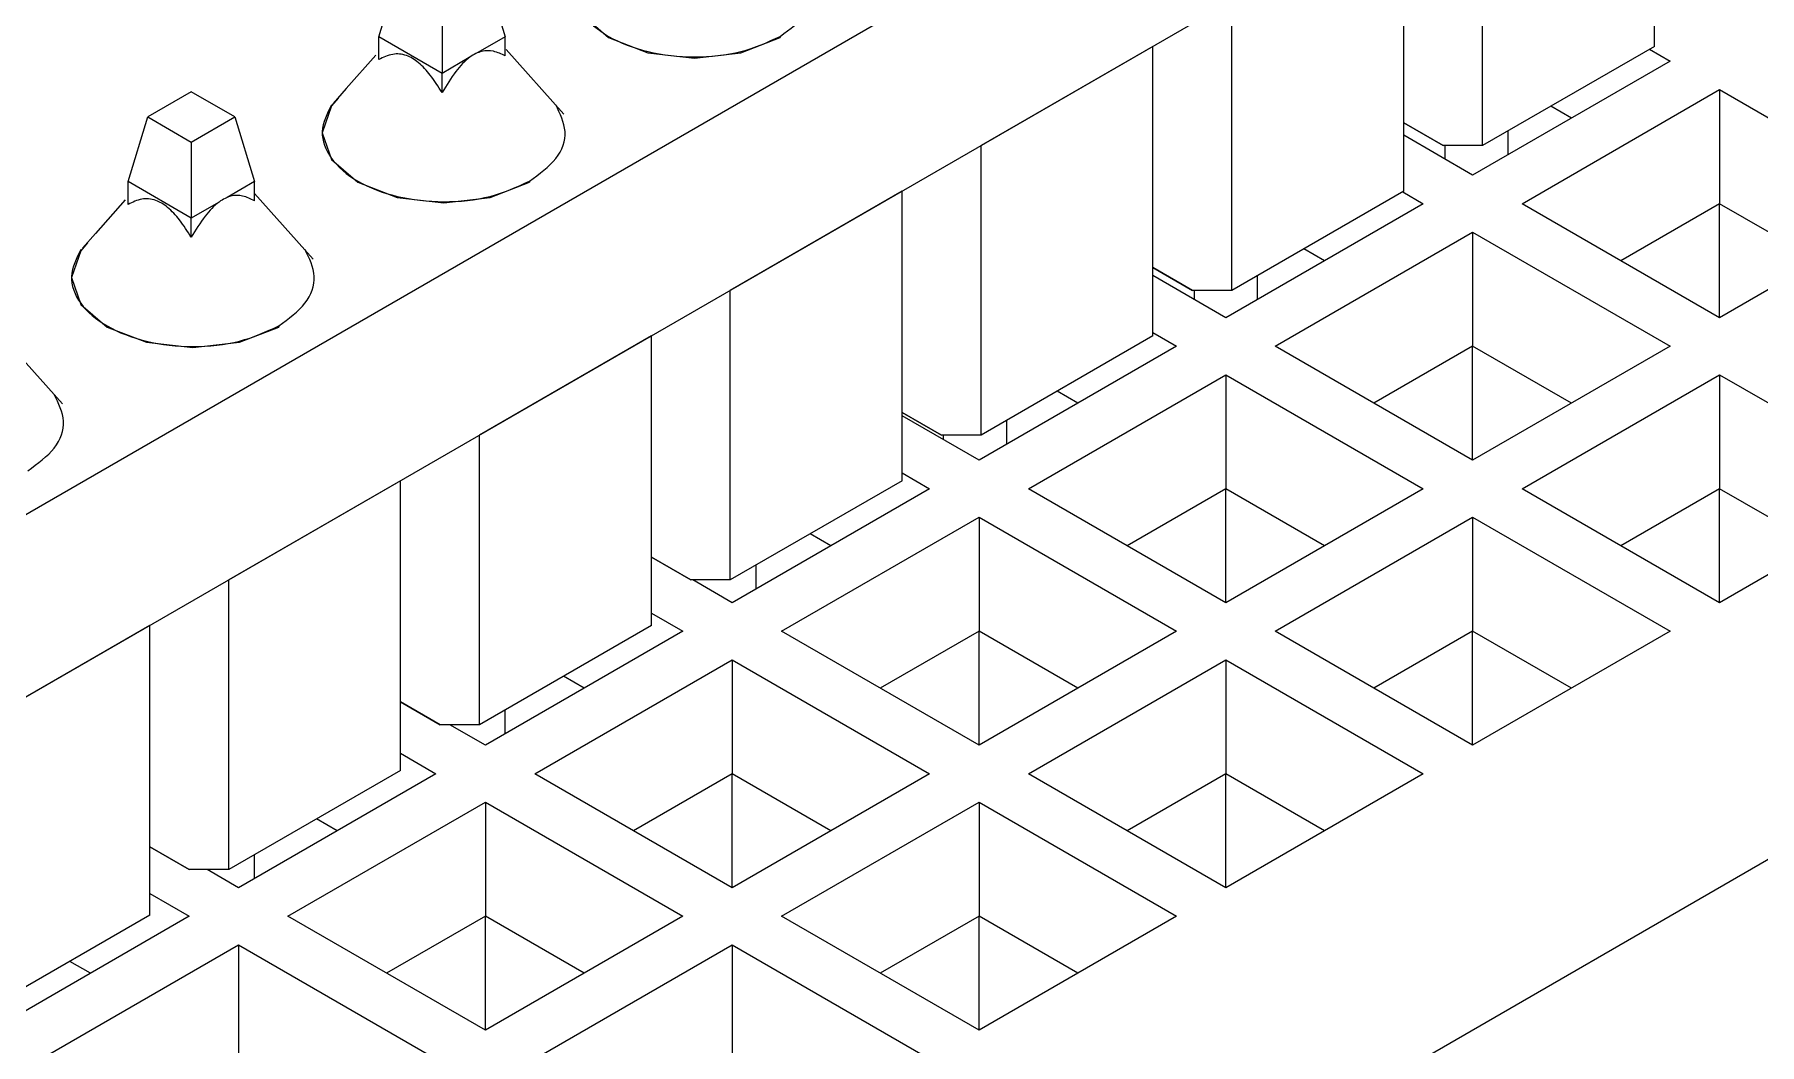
# Model space of a CAD drawing. Header units: millimetres. Extents: x 53 to 380, y 29 to 265.
# Drawn here: x 300.49 to 306.67, y 105.86 to 109.48 of the extents above; entities that cross this region are included whole.
import ezdxf

# ---------------------------------------------------------------- set-up
doc = ezdxf.new("R2010")
doc.units = ezdxf.units.MM

msp = doc.modelspace()

# ---------------------------------------------------------------- linework, layer by layer
at = {"color": 7, "linetype": 'Continuous', "lineweight": 25}
for p, q in [((311.8284, 114.3213), (296.5549, 105.5041)), ((311.8284, 113.6681), (296.5549, 104.8509)), ((315.1549, 111.4047), (298.6086, 101.8527)), ((306.2953, 109.4369), (306.2953, 110.4739)), ((305.6801, 109.0818), (305.6801, 110.1188)), ((305.3973, 108.9185), (305.3973, 109.9555)), ((301.7274, 109.4711), (301.7981, 109.7026)), ((302.1092, 109.7026), (302.1799, 109.4711)), ((301.9537, 109.6128), (301.9537, 109.3404)), ((304.7821, 108.5633), (304.7821, 109.6003)), ((301.9537, 109.3404), (301.7274, 109.4711)), ((301.7274, 109.3896), (301.7274, 109.4711)), ((302.1799, 109.4711), (302.0822, 109.4147)), ((302.1799, 109.4026), (302.1799, 109.4711)), ((303.1648, 109.4728), (303.1648, 109.4687)), ((302.3902, 109.1939), (302.1828, 109.4257)), ((304.4993, 109.4371), (303.8841, 109.0819)), ((304.4993, 108.4001), (304.4993, 109.4371)), ((306.2953, 109.4369), (305.6801, 109.0818)), ((306.2776, 109.4267), (306.3514, 109.3841)), ((302.0514, 109.3968), (301.9537, 109.3404)), ((301.9537, 109.2719), (301.9537, 109.3404)), ((306.3514, 109.3841), (305.6443, 108.9759)), ((305.8211, 108.8738), (306.5282, 109.282)), ((306.5282, 109.282), (307.2353, 108.8738)), ((306.5282, 109.282), (306.5282, 108.8738)), ((301.0556, 109.274), (300.9001, 109.1842)), ((301.2112, 109.1842), (301.0556, 109.274)), ((305.9979, 109.18), (305.924, 109.2226)), ((300.8294, 108.9526), (300.9001, 109.1842)), ((300.9001, 109.1842), (301.0556, 109.0944)), ((301.0556, 109.0944), (301.2112, 109.1842)), ((301.2112, 109.1842), (301.2819, 108.9526)), ((305.3973, 109.1634), (305.5387, 109.0818)), ((305.5387, 109.0818), (305.3973, 109.1634)), ((301.0556, 109.0944), (301.0556, 108.822)), ((305.6443, 108.9759), (305.3973, 109.1185)), ((305.772, 109.0496), (305.772, 109.1348)), ((303.8841, 108.0449), (303.8841, 109.0819)), ((305.6801, 109.0818), (305.5387, 109.0818)), ((305.5458, 109.0328), (305.5458, 109.0818)), ((301.0556, 108.822), (300.8294, 108.9526)), ((300.8294, 108.8712), (300.8294, 108.9526)), ((301.2819, 108.9526), (301.1842, 108.8962)), ((301.2819, 108.8841), (301.2819, 108.9526)), ((301.4922, 108.6755), (301.2819, 108.9105)), ((302.2668, 108.9544), (302.2668, 108.9503)), ((303.6012, 108.9186), (302.986, 108.5635)), ((303.6012, 107.8816), (303.6012, 108.9186)), ((305.3973, 108.9185), (304.7821, 108.5633)), ((305.3937, 108.9164), (305.4676, 108.8738)), ((301.1533, 108.8784), (301.0556, 108.822)), ((305.4676, 108.8738), (304.7604, 108.4656)), ((306.5282, 108.4656), (305.8211, 108.8738)), ((306.5282, 108.8738), (306.1747, 108.6697)), ((307.2353, 108.8738), (306.5282, 108.4656)), ((306.8817, 108.6697), (306.5282, 108.8738)), ((306.5282, 108.4656), (306.5282, 108.8738)), ((301.0556, 108.7535), (301.0556, 108.822)), ((304.9372, 108.3636), (305.6443, 108.7718)), ((305.6443, 108.7718), (306.3514, 108.3636)), ((305.6443, 108.7718), (305.6443, 108.3635)), ((305.114, 108.6697), (305.0402, 108.7123)), ((304.4993, 108.645), (304.6407, 108.5633)), ((304.6407, 108.5633), (304.4993, 108.645)), ((304.7604, 108.4656), (304.4993, 108.6164)), ((304.874, 108.5312), (304.874, 108.6164)), ((302.986, 107.5265), (302.986, 108.5635)), ((304.7821, 108.5633), (304.6407, 108.5633)), ((304.6477, 108.5307), (304.6477, 108.5633)), ((301.3688, 108.436), (301.3688, 108.4318)), ((304.4993, 108.4123), (304.5837, 108.3636)), ((300.5941, 108.157), (300.3839, 108.3921)), ((302.7032, 108.4002), (302.088, 108.0451)), ((302.7032, 107.3632), (302.7032, 108.4002)), ((304.5837, 108.3636), (303.8766, 107.9554)), ((304.4993, 108.4001), (303.8841, 108.0449)), ((305.6443, 107.9554), (304.9372, 108.3636)), ((305.6443, 108.3635), (305.2908, 108.1595)), ((306.3514, 108.3636), (305.6443, 107.9554)), ((305.9979, 108.1595), (305.6443, 108.3635)), ((305.6443, 107.9554), (305.6443, 108.3635)), ((304.0533, 107.8533), (304.7604, 108.2615)), ((304.7604, 108.2615), (305.4676, 107.8533)), ((304.7604, 108.2615), (304.7604, 107.8533)), ((305.8211, 107.8533), (306.5282, 108.2615)), ((306.5282, 108.2615), (307.2353, 107.8533)), ((306.5282, 108.2615), (306.5282, 107.8533)), ((304.2301, 108.1595), (304.1563, 108.2021)), ((303.6012, 108.1266), (303.7426, 108.0449)), ((303.7426, 108.0449), (303.6012, 108.1266)), ((303.8766, 107.9554), (303.6012, 108.1143)), ((302.088, 107.0081), (302.088, 108.0451)), ((303.8841, 108.0449), (303.7426, 108.0449)), ((303.7497, 108.0286), (303.7497, 108.0449)), ((303.976, 108.0128), (303.976, 108.098)), ((301.8052, 107.8818), (301.19, 107.5267)), ((301.8052, 106.8448), (301.8052, 107.8818)), ((303.6012, 107.8816), (302.986, 107.5265)), ((303.6012, 107.9102), (303.6998, 107.8533)), ((303.6998, 107.8533), (302.9927, 107.4451)), ((304.7604, 107.4451), (304.0533, 107.8533)), ((304.7604, 107.8533), (304.4069, 107.6492)), ((305.4676, 107.8533), (304.7604, 107.4451)), ((305.114, 107.6492), (304.7604, 107.8533)), ((304.7604, 107.4451), (304.7604, 107.8533)), ((306.5282, 107.4451), (305.8211, 107.8533)), ((306.5282, 107.8533), (306.1747, 107.6492)), ((307.2353, 107.8533), (306.5282, 107.4451)), ((306.8817, 107.6492), (306.5282, 107.8533)), ((306.5282, 107.4451), (306.5282, 107.8533)), ((303.1695, 107.3431), (303.8766, 107.7513)), ((303.8766, 107.7513), (304.5837, 107.3431)), ((303.8766, 107.7513), (303.8766, 107.343)), ((304.9372, 107.3431), (305.6443, 107.7513)), ((305.6443, 107.7513), (306.3514, 107.3431)), ((305.6443, 107.7513), (305.6443, 107.343)), ((303.3462, 107.6492), (303.2724, 107.6918)), ((302.7032, 107.6082), (302.8446, 107.5265)), ((302.8446, 107.5265), (302.7032, 107.6081)), ((303.078, 107.4944), (303.078, 107.5796)), ((301.19, 106.4897), (301.19, 107.5267)), ((302.986, 107.5265), (302.8446, 107.5265)), ((302.9927, 107.4451), (302.8517, 107.5265)), ((300.9072, 107.3634), (300.292, 107.0083)), ((300.9072, 106.3264), (300.9072, 107.3634)), ((302.7032, 107.3632), (302.088, 107.0081)), ((302.7032, 107.4081), (302.8159, 107.3431)), ((302.8159, 107.3431), (302.1088, 106.9349)), ((303.8766, 106.9349), (303.1695, 107.3431)), ((303.8766, 107.343), (303.523, 107.1389)), ((304.5837, 107.3431), (303.8766, 106.9349)), ((304.2301, 107.1389), (303.8766, 107.343)), ((303.8766, 106.9349), (303.8766, 107.343)), ((305.6443, 106.9349), (304.9372, 107.3431)), ((305.6443, 107.343), (305.2908, 107.1389)), ((306.3514, 107.3431), (305.6443, 106.9349)), ((305.9979, 107.1389), (305.6443, 107.343)), ((305.6443, 106.9349), (305.6443, 107.343)), ((302.2856, 106.8328), (302.9927, 107.241)), ((302.9927, 107.241), (303.6998, 106.8328)), ((302.9927, 107.241), (302.9927, 106.8328)), ((304.0533, 106.8328), (304.7604, 107.241)), ((304.7604, 107.241), (305.4676, 106.8328)), ((304.7604, 107.241), (304.7604, 106.8328)), ((302.4623, 107.1389), (302.3885, 107.1816)), ((301.8052, 107.0897), (301.9466, 107.0081)), ((301.9466, 107.0081), (301.8052, 107.0897)), ((302.1799, 106.9759), (302.1799, 107.0612)), ((302.088, 107.0081), (301.9466, 107.0081)), ((302.1088, 106.9349), (301.982, 107.0081)), ((301.8052, 106.906), (301.932, 106.8328)), ((301.8052, 106.8448), (301.19, 106.4897)), ((301.932, 106.8328), (301.2249, 106.4246)), ((302.9927, 106.4246), (302.2856, 106.8328)), ((302.9927, 106.8328), (302.6392, 106.6287)), ((303.6998, 106.8328), (302.9927, 106.4246)), ((303.3462, 106.6287), (302.9927, 106.8328)), ((302.9927, 106.4246), (302.9927, 106.8328)), ((304.7604, 106.4246), (304.0533, 106.8328)), ((304.7604, 106.8328), (304.4069, 106.6287)), ((305.4676, 106.8328), (304.7604, 106.4246)), ((305.114, 106.6287), (304.7604, 106.8328)), ((304.7604, 106.4246), (304.7604, 106.8328)), ((301.4017, 106.3226), (302.1088, 106.7308)), ((302.1088, 106.7308), (302.8159, 106.3226)), ((302.1088, 106.7308), (302.1088, 106.3225)), ((303.1695, 106.3226), (303.8766, 106.7308)), ((303.8766, 106.7308), (304.5837, 106.3226)), ((303.8766, 106.7308), (303.8766, 106.3225)), ((301.5784, 106.6287), (301.5046, 106.6713)), ((300.9072, 106.5713), (301.0486, 106.4897)), ((301.0486, 106.4897), (300.9072, 106.5713)), ((301.2819, 106.4575), (301.2819, 106.5427)), ((301.19, 106.4897), (301.0486, 106.4897)), ((301.2249, 106.4246), (301.1122, 106.4897)), ((300.9072, 106.4039), (301.0481, 106.3226)), ((300.9072, 106.3264), (300.292, 105.9712)), ((301.0481, 106.3226), (300.341, 105.9143)), ((302.1088, 105.9143), (301.4017, 106.3226)), ((302.1088, 106.3225), (301.7553, 106.1184)), ((302.8159, 106.3226), (302.1088, 105.9143)), ((302.4623, 106.1184), (302.1088, 106.3225)), ((302.1088, 105.9143), (302.1088, 106.3225)), ((303.8766, 105.9143), (303.1695, 106.3226)), ((303.8766, 106.3225), (303.523, 106.1184)), ((304.5837, 106.3226), (303.8766, 105.9143)), ((304.2301, 106.1184), (303.8766, 106.3225)), ((303.8766, 105.9143), (303.8766, 106.3225)), ((300.5178, 105.8123), (301.2249, 106.2205)), ((301.2249, 106.2205), (301.932, 105.8123)), ((301.2249, 106.2205), (301.2249, 105.8123)), ((302.2856, 105.8123), (302.9927, 106.2205)), ((302.9927, 106.2205), (303.6998, 105.8123)), ((302.9927, 106.2205), (302.9927, 105.8123)), ((300.6946, 106.1184), (300.6207, 106.161))]:
    msp.add_line(p, q, dxfattribs=at)
at = {"color": 7, "linetype": 'Continuous', "lineweight": 25, "flags": 128}
for points in [[(302.4798, 109.77), (302.4561, 109.7421), (302.423, 109.6461), (302.4561, 109.5501), (302.5503, 109.4687), (302.6912, 109.4143), (302.8575, 109.3952), (303.0238, 109.4143), (303.1648, 109.4687)], [(301.7164, 109.4057), (301.6107, 109.2859), (301.5639, 109.2329)], [(301.5817, 109.2516), (301.558, 109.2236), (301.525, 109.1276), (301.558, 109.0316), (301.6522, 108.9503), (301.7932, 108.8959), (301.9595, 108.8768), (302.1258, 108.8959), (302.2668, 108.9503)], [(300.8184, 108.8873), (300.7127, 108.7674), (300.6659, 108.7145)], [(300.6837, 108.7332), (300.66, 108.7052), (300.6269, 108.6092), (300.66, 108.5132), (300.7542, 108.4318), (300.8952, 108.3775), (301.0615, 108.3584), (301.2278, 108.3775), (301.3688, 108.4318)]]:
    msp.add_lwpolyline(points, dxfattribs=at)
at = {"color": 7, "linetype": 'Continuous', "lineweight": 25}
for points, knots in [([(302.4561, 109.7462), (302.4403, 109.7144), (302.4089, 109.6509), (302.4464, 109.5515), (302.542, 109.4683), (302.6871, 109.4123), (302.8569, 109.3931), (303.0303, 109.4112), (303.12, 109.4523), (303.1648, 109.4728)], [0, 0, 0, 0, 0.142857, 0.285714, 0.428571, 0.571428, 0.714286, 0.857143, 1, 1, 1, 1]), ([(303.1648, 109.4728), (303.2002, 109.4986), (303.2709, 109.5503), (303.3056, 109.6512), (303.2746, 109.7145), (303.259, 109.7462)], [0, 0, 0, 0, 0.333333, 0.666666, 1, 1, 1, 1]), ([(301.9537, 109.2719), (301.9401, 109.2931), (301.915, 109.3325), (301.8711, 109.3806), (301.8223, 109.4098), (301.7722, 109.4118), (301.7432, 109.3975), (301.7274, 109.3896)], [0, 0, 0, 0, 0.205111, 0.381223, 0.543783, 0.751529, 1, 1, 1, 1]), ([(302.1799, 109.4026), (302.1664, 109.4092), (302.1413, 109.4215), (302.0979, 109.4231), (302.049, 109.3998), (301.9983, 109.3452), (301.9694, 109.2978), (301.9537, 109.2719)], [0, 0, 0, 0, 0.210666, 0.390223, 0.551827, 0.755246, 1, 1, 1, 1]), ([(301.558, 109.2278), (301.5423, 109.196), (301.5108, 109.1324), (301.5483, 109.0331), (301.644, 108.9498), (301.7891, 108.8939), (301.9589, 108.8747), (302.1323, 108.8927), (302.2219, 108.9338), (302.2668, 108.9544)], [0, 0, 0, 0, 0.142857, 0.285714, 0.428571, 0.571428, 0.714286, 0.857143, 1, 1, 1, 1]), ([(302.2668, 108.9544), (302.3021, 108.9802), (302.3729, 109.0319), (302.4076, 109.1328), (302.3765, 109.1961), (302.361, 109.2278)], [0, 0, 0, 0, 0.333333, 0.666666, 1, 1, 1, 1]), ([(301.0556, 108.7535), (301.0421, 108.7747), (301.0169, 108.8141), (300.973, 108.8622), (300.9243, 108.8913), (300.8742, 108.8934), (300.8452, 108.879), (300.8294, 108.8712)], [0, 0, 0, 0, 0.205111, 0.381223, 0.543783, 0.751529, 1, 1, 1, 1]), ([(301.2819, 108.8841), (301.2684, 108.8908), (301.2433, 108.9031), (301.1999, 108.9047), (301.151, 108.8813), (301.1003, 108.8268), (301.0714, 108.7794), (301.0556, 108.7535)], [0, 0, 0, 0, 0.210667, 0.390223, 0.551827, 0.755245, 1, 1, 1, 1]), ([(300.66, 108.7094), (300.6443, 108.6776), (300.6128, 108.614), (300.6503, 108.5147), (300.746, 108.4314), (300.8911, 108.3755), (301.0609, 108.3563), (301.2343, 108.3743), (301.3239, 108.4154), (301.3688, 108.436)], [0, 0, 0, 0, 0.142857, 0.285714, 0.428571, 0.571429, 0.714286, 0.857143, 1, 1, 1, 1]), ([(301.3688, 108.436), (301.4041, 108.4618), (301.4748, 108.5135), (301.5096, 108.6143), (301.4785, 108.6777), (301.463, 108.7094)], [0, 0, 0, 0, 0.333333, 0.666667, 1, 1, 1, 1]), ([(300.4707, 107.9176), (300.5061, 107.9434), (300.5768, 107.995), (300.6116, 108.0959), (300.5805, 108.1593), (300.5649, 108.1909)], [0, 0, 0, 0, 0.333333, 0.666667, 1, 1, 1, 1])]:
    msp.add_open_spline(points, degree=3, knots=knots, dxfattribs=at)

doc.saveas('drawing.dxf')
